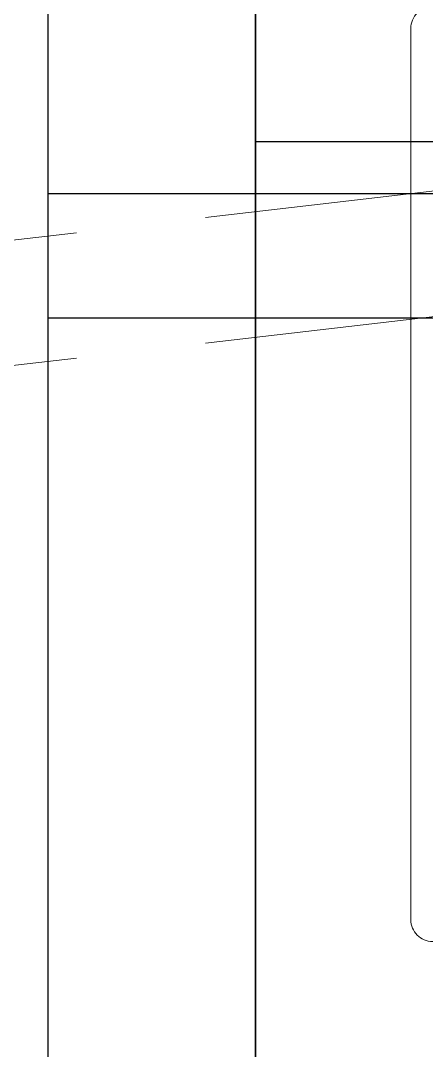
# Model space of a CAD drawing. Header units: millimetres. Extents: x -157642 to 241542, y -22875 to 31024.
# Drawn here: x -85877 to -85486, y 13720 to 14712 of the extents above; entities that cross this region are included whole.
import ezdxf

# ---------------------------------------------------------------- set-up
doc = ezdxf.new("R2010")
doc.units = ezdxf.units.MM
doc.header["$LTSCALE"] = 100
doc.header["$MEASUREMENT"] = 0
doc.linetypes.add('DASHED2', pattern=[0.375, 0.25, -0.125])
doc.linetypes.add('DASHEDX2', pattern=[1.5, 1, -0.5])
doc.layers.add('4', color=4, linetype='DASHEDX2', transparency=0.1)
doc.layers.add('8', color=8, linetype='Continuous')
doc.layers.add('Dim', color=25, linetype='Continuous', lineweight=9)
doc.layers.add('pipe', color=23, linetype='DASHED2', lineweight=0)

# ---------------------------------------------------------------- blocks, each defined once
blk = doc.blocks.new('N')
at = {"layer": 'Dim'}
blk.add_lwpolyline([(-0.012, 90, -0.414214), (2.088, 87.9), (2.088, 2.1, -0.414214), (-0.012, 0), (-85.826, 0, -0.414214), (-87.926, 2.1), (-87.926, 87.9, -0.414214), (-85.826, 90)], format="xyb", close=True, dxfattribs=at)
blk = doc.blocks.new('d1500')
at = {"layer": '4', "ltscale": 3}
blk.add_line((-0.6, 0), (-0.6, -1.04338), dxfattribs=at)
for points in [[(-0.8, -2.6), (1.4, -2.6), (1.4, 0.2), (-0.8, 0.2)], [(-0.6, -2.4), (1.2, -2.4), (1.2, 0), (-0.6, 0)]]:
    blk.add_lwpolyline(points, close=True, dxfattribs=at)
at = {"layer": '4', "ltscale": 1.5}
blk.add_lwpolyline([(0.6, 0), (0.6, -1.2), (-0.6, -1.2), (-0.6, 0)], close=True, dxfattribs=at)
at = {"layer": '8', "ltscale": 1.5}
for p, q in [((-0.41109, -0.28), (-0.6, -0.28)), ((-0.4, -0.33), (-0.8, -0.33)), ((-0.4, -0.45), (-0.8, -0.45))]:
    blk.add_line(p, q, dxfattribs=at)
at = {"layer": '8', "ltscale": 3, "xscale": -0.01000000000931323, "yscale": 0.01000000000931323, "zscale": 0.01, "rotation": 270}
blk.add_blockref('N', (-0.45072, -0.17074), dxfattribs=at)

msp = doc.modelspace()

# ---------------------------------------------------------------- linework, layer by layer
at = {"layer": 'pipe', "ltscale": 10}
for points in [[(-85450.62, 14551.03), (-115450.62, 11051.03)], [(-85450.62, 14430.22), (-115450.62, 10930.22)]]:
    msp.add_lwpolyline(points, dxfattribs=at)

# ---------------------------------------------------------------- block references
at = {"xscale": 1000, "yscale": 1000, "zscale": 1000, "rotation": 1.903093795135693e-07}
msp.add_blockref('d1500', (-85050.62, 14875.13), dxfattribs=at)

doc.saveas('drawing.dxf')
